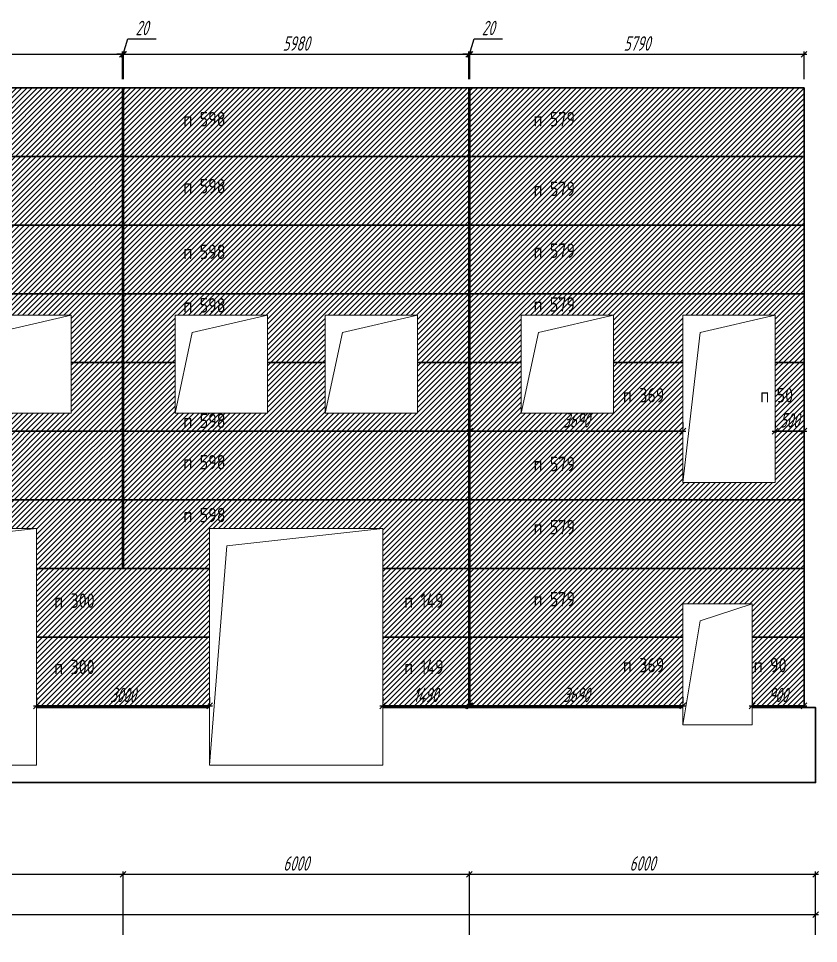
# Model space of a CAD drawing. Header units: millimetres. Extents: x -351329 to 406471, y -382937 to 111767.
# Drawn here: x -26471 to -12609, y -115689 to -99657 of the extents above; entities that cross this region are included whole.
import ezdxf

# ---------------------------------------------------------------- set-up
doc = ezdxf.new("R2010")
doc.units = ezdxf.units.MM
for name, color, linetype, lineweight in [('_Окна_двери', 131, 'Continuous', 15), ('_Оси', 90, 'Continuous', 13), ('_Размеры', 120, 'Continuous', 13), ('_Сендвичи', 230, 'Continuous', 30), ('_Стены', 7, 'Continuous', 30), ('выноска', 7, 'Continuous', 13), ('Нумерация RAL 6024', 91, 'Continuous', 30)]:
    doc.layers.add(name, color=color, linetype=linetype, lineweight=lineweight)
doc.layers.add('RAL 6024', color=7, linetype='Continuous', lineweight=13, true_color=0x008754)
doc.styles.add('Museo sans', font='CS_Gost2304.shx')
doc.styles.add('СПДС_размеры', font='spdswin.shx', dxfattribs={"width": 0.8, "oblique": 15})
doc.dimstyles.new('СПДС', dxfattribs={"dimtxt": 2.5, "dimasz": 1, "dimexe": 0.5, "dimexo": 1.5, "dimtad": 1, "dimdec": 0, "dimtxsty": 'СПДС_размеры', "dimblk": 'OBLIQUE', "dimcen": 2.5, "dimdle": 0.5, "dimadec": 8, "dimazin": 0, "dimtfac": 1, "dimtdec": 0, "dimtix": 1, "dimtmove": 0, "dimatfit": 3, "dimfxl": 1, "dimarcsym": 0})

# ---------------------------------------------------------------- blocks, each defined once
blk = doc.blocks.new('_Oblique')
at = {"layer": 'выноска', "color": 0, "lineweight": -2}
blk.add_line((-0.5, -0.5), (0.5, 0.5), dxfattribs=at)
blk = doc.blocks.new('*D258')
at = {"layer": '_Оси', "color": 0, "lineweight": -2, "transparency": 16777216}
for p, q in [((-60709, -115189), (-12609, -115189)), ((-60659, -115539), (-60659, -115139)), ((-12659, -115539), (-12659, -115139))]:
    blk.add_line(p, q, dxfattribs=at)
at = {"layer": 'Defpoints', "color": 0, "transparency": 16777216}
for p in [(-12659, -115189), (-60659, -115689), (-12659, -115689)]:
    blk.add_point(p, dxfattribs=at)
at = {"layer": '_Оси', "color": 0, "lineweight": -2, "transparency": 16777216, "xscale": 100, "yscale": 100, "zscale": 100, "rotation": 180}
blk.add_blockref('_Oblique', (-60659, -115189), dxfattribs=at)
at = {"layer": '_Оси', "color": 0, "lineweight": -2, "transparency": 16777216, "xscale": 100, "yscale": 100, "zscale": 100}
blk.add_blockref('_Oblique', (-12659, -115189), dxfattribs=at)
at = {"layer": '_Оси', "color": 0, "lineweight": 25, "transparency": 16777216, "insert": (-36659, -115001.5), "char_height": 250, "attachment_point": 5, "style": 'СПДС_размеры'}
blk.add_mtext('48000', dxfattribs=at)
blk = doc.blocks.new('*D264')
at = {"layer": '_Оси', "color": 0, "lineweight": -2, "transparency": 16777216}
for p, q in [((-30659, -115539), (-30659, -114439)), ((-24659, -115539), (-24659, -114439)), ((-30709, -114489), (-24609, -114489))]:
    blk.add_line(p, q, dxfattribs=at)
at = {"layer": 'Defpoints', "color": 0, "transparency": 16777216}
for p in [(-24659, -114489), (-30659, -115689), (-24659, -115689)]:
    blk.add_point(p, dxfattribs=at)
at = {"layer": '_Оси', "color": 0, "lineweight": -2, "transparency": 16777216, "xscale": 100, "yscale": 100, "zscale": 100, "rotation": 180}
blk.add_blockref('_Oblique', (-30659, -114489), dxfattribs=at)
at = {"layer": '_Оси', "color": 0, "lineweight": -2, "transparency": 16777216, "xscale": 100, "yscale": 100, "zscale": 100}
blk.add_blockref('_Oblique', (-24659, -114489), dxfattribs=at)
at = {"layer": '_Оси', "color": 0, "lineweight": 25, "transparency": 16777216, "insert": (-27659, -114301.5), "char_height": 250, "attachment_point": 5, "style": 'СПДС_размеры'}
blk.add_mtext('6000', dxfattribs=at)
blk = doc.blocks.new('*D265')
at = {"layer": '_Оси', "color": 0, "lineweight": -2, "transparency": 16777216}
for p, q in [((-24659, -115539), (-24659, -114439)), ((-18659, -115539), (-18659, -114439)), ((-24709, -114489), (-18609, -114489))]:
    blk.add_line(p, q, dxfattribs=at)
at = {"layer": 'Defpoints', "color": 0, "transparency": 16777216}
for p in [(-18659, -114489), (-24659, -115689), (-18659, -115689)]:
    blk.add_point(p, dxfattribs=at)
at = {"layer": '_Оси', "color": 0, "lineweight": -2, "transparency": 16777216, "xscale": 100, "yscale": 100, "zscale": 100, "rotation": 180}
blk.add_blockref('_Oblique', (-24659, -114489), dxfattribs=at)
at = {"layer": '_Оси', "color": 0, "lineweight": -2, "transparency": 16777216, "xscale": 100, "yscale": 100, "zscale": 100}
blk.add_blockref('_Oblique', (-18659, -114489), dxfattribs=at)
at = {"layer": '_Оси', "color": 0, "lineweight": 25, "transparency": 16777216, "insert": (-21659, -114301.5), "char_height": 250, "attachment_point": 5, "style": 'СПДС_размеры'}
blk.add_mtext('6000', dxfattribs=at)
blk = doc.blocks.new('*D266')
at = {"layer": '_Оси', "color": 0, "lineweight": -2, "transparency": 16777216}
for p, q in [((-18659, -115539), (-18659, -114439)), ((-12659, -115539), (-12659, -114439)), ((-18709, -114489), (-12609, -114489))]:
    blk.add_line(p, q, dxfattribs=at)
at = {"layer": 'Defpoints', "color": 0, "transparency": 16777216}
for p in [(-12659, -114489), (-18659, -115689), (-12659, -115689)]:
    blk.add_point(p, dxfattribs=at)
at = {"layer": '_Оси', "color": 0, "lineweight": -2, "transparency": 16777216, "xscale": 100, "yscale": 100, "zscale": 100, "rotation": 180}
blk.add_blockref('_Oblique', (-18659, -114489), dxfattribs=at)
at = {"layer": '_Оси', "color": 0, "lineweight": -2, "transparency": 16777216, "xscale": 100, "yscale": 100, "zscale": 100}
blk.add_blockref('_Oblique', (-12659, -114489), dxfattribs=at)
at = {"layer": '_Оси', "color": 0, "lineweight": 25, "transparency": 16777216, "insert": (-15659, -114301.5), "char_height": 250, "attachment_point": 5, "style": 'СПДС_размеры'}
blk.add_mtext('6000', dxfattribs=at)
blk = doc.blocks.new('*U269')
at = {"color": 0, "ltscale": 100}
blk.add_lwpolyline([(0, 0), (3000, 0), (3000, 4100), (0, 4100)], close=True, dxfattribs=at)
blk.add_lwpolyline([(3000, 4100), (300, 3800), (0, 0)], dxfattribs=at)
blk = doc.blocks.new('*U270')
at = {"color": 0, "ltscale": 100}
blk.add_lwpolyline([(0, 0), (1200, 0), (1200, 2100), (0, 2100)], close=True, dxfattribs=at)
blk.add_lwpolyline([(1200, 2100), (300, 1800), (0, 0)], dxfattribs=at)
blk = doc.blocks.new('*U267')
at = {"color": 0, "ltscale": 100}
blk.add_lwpolyline([(0, 0), (1600, 0), (1600, 1700), (0, 1700)], close=True, dxfattribs=at)
blk.add_lwpolyline([(1600, 1700), (300, 1400), (0, 0)], dxfattribs=at)
blk = doc.blocks.new('*U271')
at = {"color": 0, "ltscale": 100}
blk.add_lwpolyline([(0, 0), (1600, 0), (1600, 2900), (0, 2900)], close=True, dxfattribs=at)
blk.add_lwpolyline([(1600, 2900), (300, 2600), (0, 0)], dxfattribs=at)
blk = doc.blocks.new('*D292')
at = {"layer": '_Размеры', "color": 0, "lineweight": -2, "ltscale": 100, "transparency": 16777216}
for p, q in [((-30699, -100277), (-24619, -100277)), ((-30649, -100709), (-30649, -100227)), ((-24669, -100709), (-24669, -100227))]:
    blk.add_line(p, q, dxfattribs=at)
at = {"layer": 'Defpoints', "color": 0, "ltscale": 100, "transparency": 16777216}
for p in [(-24669, -100277), (-30649, -100859), (-24669, -100859)]:
    blk.add_point(p, dxfattribs=at)
at = {"layer": '_Размеры', "color": 0, "lineweight": -2, "ltscale": 100, "transparency": 16777216, "xscale": 100, "yscale": 100, "zscale": 100, "rotation": 180}
blk.add_blockref('_Oblique', (-30649, -100277), dxfattribs=at)
at = {"layer": '_Размеры', "color": 0, "lineweight": -2, "ltscale": 100, "transparency": 16777216, "xscale": 100, "yscale": 100, "zscale": 100}
blk.add_blockref('_Oblique', (-24669, -100277), dxfattribs=at)
at = {"layer": '_Размеры', "color": 0, "ltscale": 100, "transparency": 16777216, "insert": (-27659, -100089.5), "char_height": 250, "attachment_point": 5, "style": 'СПДС_размеры'}
blk.add_mtext('5980', dxfattribs=at)
blk = doc.blocks.new('*D293')
at = {"layer": '_Размеры', "color": 0, "lineweight": -2, "ltscale": 100, "transparency": 16777216}
for p, q in [((-24659, -100277), (-24578, -100008)), ((-24578, -100008), (-24085, -100008)), ((-24669, -100277), (-24769, -100277)), ((-24669, -100709), (-24669, -100227)), ((-24669, -100277), (-24649, -100277)), ((-24669, -100277), (-24649, -100277)), ((-24649, -100709), (-24649, -100227)), ((-24649, -100277), (-24549, -100277))]:
    blk.add_line(p, q, dxfattribs=at)
at = {"layer": 'Defpoints', "color": 0, "ltscale": 100, "transparency": 16777216}
for p in [(-24649, -100277), (-24669, -100859), (-24649, -100859)]:
    blk.add_point(p, dxfattribs=at)
at = {"layer": '_Размеры', "color": 0, "lineweight": -2, "ltscale": 100, "transparency": 16777216, "xscale": 100, "yscale": 100, "zscale": 100}
blk.add_blockref('_Oblique', (-24669, -100277), dxfattribs=at)
at = {"layer": '_Размеры', "color": 0, "lineweight": -2, "ltscale": 100, "transparency": 16777216, "xscale": 100, "yscale": 100, "zscale": 100, "rotation": 180}
blk.add_blockref('_Oblique', (-24649, -100277), dxfattribs=at)
at = {"layer": '_Размеры', "color": 0, "ltscale": 100, "transparency": 16777216, "insert": (-24332, -99821), "char_height": 250, "attachment_point": 5, "style": 'СПДС_размеры'}
blk.add_mtext('20', dxfattribs=at)
blk = doc.blocks.new('*D294')
at = {"layer": '_Размеры', "color": 0, "lineweight": -2, "ltscale": 100, "transparency": 16777216}
for p, q in [((-24699, -100277), (-18619, -100277)), ((-24649, -100709), (-24649, -100227)), ((-18669, -100709), (-18669, -100227))]:
    blk.add_line(p, q, dxfattribs=at)
at = {"layer": 'Defpoints', "color": 0, "ltscale": 100, "transparency": 16777216}
for p in [(-18669, -100277), (-24649, -100859), (-18669, -100859)]:
    blk.add_point(p, dxfattribs=at)
at = {"layer": '_Размеры', "color": 0, "lineweight": -2, "ltscale": 100, "transparency": 16777216, "xscale": 100, "yscale": 100, "zscale": 100, "rotation": 180}
blk.add_blockref('_Oblique', (-24649, -100277), dxfattribs=at)
at = {"layer": '_Размеры', "color": 0, "lineweight": -2, "ltscale": 100, "transparency": 16777216, "xscale": 100, "yscale": 100, "zscale": 100}
blk.add_blockref('_Oblique', (-18669, -100277), dxfattribs=at)
at = {"layer": '_Размеры', "color": 0, "ltscale": 100, "transparency": 16777216, "insert": (-21659, -100089.5), "char_height": 250, "attachment_point": 5, "style": 'СПДС_размеры'}
blk.add_mtext('5980', dxfattribs=at)
blk = doc.blocks.new('*D295')
at = {"layer": '_Размеры', "color": 0, "lineweight": -2, "ltscale": 100, "transparency": 16777216}
for p, q in [((-18659, -100277), (-18578, -100008)), ((-18578, -100008), (-18085, -100008)), ((-18669, -100277), (-18769, -100277)), ((-18669, -100709), (-18669, -100227)), ((-18669, -100277), (-18649, -100277)), ((-18669, -100277), (-18649, -100277)), ((-18649, -100709), (-18649, -100227)), ((-18649, -100277), (-18549, -100277))]:
    blk.add_line(p, q, dxfattribs=at)
at = {"layer": 'Defpoints', "color": 0, "ltscale": 100, "transparency": 16777216}
for p in [(-18649, -100277), (-18669, -100859), (-18649, -100859)]:
    blk.add_point(p, dxfattribs=at)
at = {"layer": '_Размеры', "color": 0, "lineweight": -2, "ltscale": 100, "transparency": 16777216, "xscale": 100, "yscale": 100, "zscale": 100}
blk.add_blockref('_Oblique', (-18669, -100277), dxfattribs=at)
at = {"layer": '_Размеры', "color": 0, "lineweight": -2, "ltscale": 100, "transparency": 16777216, "xscale": 100, "yscale": 100, "zscale": 100, "rotation": 180}
blk.add_blockref('_Oblique', (-18649, -100277), dxfattribs=at)
at = {"layer": '_Размеры', "color": 0, "ltscale": 100, "transparency": 16777216, "insert": (-18332, -99821), "char_height": 250, "attachment_point": 5, "style": 'СПДС_размеры'}
blk.add_mtext('20', dxfattribs=at)
blk = doc.blocks.new('*D296')
at = {"layer": '_Размеры', "color": 0, "lineweight": -2, "ltscale": 100, "transparency": 16777216}
for p, q in [((-18699, -100277), (-12809, -100277)), ((-18649, -100709), (-18649, -100227)), ((-12859, -100709), (-12859, -100227))]:
    blk.add_line(p, q, dxfattribs=at)
at = {"layer": 'Defpoints', "color": 0, "ltscale": 100, "transparency": 16777216}
for p in [(-12859, -100277), (-18649, -100859), (-12859, -100859)]:
    blk.add_point(p, dxfattribs=at)
at = {"layer": '_Размеры', "color": 0, "lineweight": -2, "ltscale": 100, "transparency": 16777216, "xscale": 100, "yscale": 100, "zscale": 100, "rotation": 180}
blk.add_blockref('_Oblique', (-18649, -100277), dxfattribs=at)
at = {"layer": '_Размеры', "color": 0, "lineweight": -2, "ltscale": 100, "transparency": 16777216, "xscale": 100, "yscale": 100, "zscale": 100}
blk.add_blockref('_Oblique', (-12859, -100277), dxfattribs=at)
at = {"layer": '_Размеры', "color": 0, "ltscale": 100, "transparency": 16777216, "insert": (-15754, -100089.5), "char_height": 250, "attachment_point": 5, "style": 'СПДС_размеры'}
blk.add_mtext('5790', dxfattribs=at)
blk = doc.blocks.new('*D304')
at = {"layer": '_Размеры', "color": 0, "lineweight": -2, "ltscale": 100, "transparency": 16777216}
for p, q in [((-26159, -111419), (-26159, -111519)), ((-23159, -111419), (-23159, -111519)), ((-26209, -111569), (-23109, -111569))]:
    blk.add_line(p, q, dxfattribs=at)
at = {"layer": 'Defpoints', "color": 0, "ltscale": 100, "transparency": 16777216}
for p in [(-26159, -111569), (-23159, -111569), (-23159, -111569)]:
    blk.add_point(p, dxfattribs=at)
at = {"layer": '_Размеры', "color": 0, "lineweight": -2, "ltscale": 100, "transparency": 16777216, "xscale": 100, "yscale": 100, "zscale": 100, "rotation": 180}
blk.add_blockref('_Oblique', (-26159, -111569), dxfattribs=at)
at = {"layer": '_Размеры', "color": 0, "lineweight": -2, "ltscale": 100, "transparency": 16777216, "xscale": 100, "yscale": 100, "zscale": 100}
blk.add_blockref('_Oblique', (-23159, -111569), dxfattribs=at)
at = {"layer": '_Размеры', "color": 0, "ltscale": 100, "transparency": 16777216, "insert": (-24659, -111381.5), "char_height": 250, "attachment_point": 5, "style": 'СПДС_размеры'}
blk.add_mtext('3000', dxfattribs=at)
blk = doc.blocks.new('*D305')
at = {"layer": '_Размеры', "color": 0, "lineweight": -2, "ltscale": 100, "transparency": 16777216}
for p, q in [((-20159, -111419), (-20159, -111519)), ((-18669, -111419), (-18669, -111519)), ((-20209, -111569), (-18619, -111569))]:
    blk.add_line(p, q, dxfattribs=at)
at = {"layer": 'Defpoints', "color": 0, "ltscale": 100, "transparency": 16777216}
for p in [(-20159, -111569), (-18669, -111569), (-18669, -111569)]:
    blk.add_point(p, dxfattribs=at)
at = {"layer": '_Размеры', "color": 0, "lineweight": -2, "ltscale": 100, "transparency": 16777216, "xscale": 100, "yscale": 100, "zscale": 100, "rotation": 180}
blk.add_blockref('_Oblique', (-20159, -111569), dxfattribs=at)
at = {"layer": '_Размеры', "color": 0, "lineweight": -2, "ltscale": 100, "transparency": 16777216, "xscale": 100, "yscale": 100, "zscale": 100}
blk.add_blockref('_Oblique', (-18669, -111569), dxfattribs=at)
at = {"layer": '_Размеры', "color": 0, "ltscale": 100, "transparency": 16777216, "insert": (-19414, -111381.5), "char_height": 250, "attachment_point": 5, "style": 'СПДС_размеры'}
blk.add_mtext('1490', dxfattribs=at)
blk = doc.blocks.new('*D306')
at = {"layer": '_Размеры', "color": 0, "lineweight": -2, "ltscale": 100, "transparency": 16777216}
for p, q in [((-13759, -111419), (-13759, -111519)), ((-12859, -111419), (-12859, -111519)), ((-13809, -111569), (-12809, -111569))]:
    blk.add_line(p, q, dxfattribs=at)
at = {"layer": 'Defpoints', "color": 0, "ltscale": 100, "transparency": 16777216}
for p in [(-13759, -111569), (-12859, -111569), (-12859, -111569)]:
    blk.add_point(p, dxfattribs=at)
at = {"layer": '_Размеры', "color": 0, "lineweight": -2, "ltscale": 100, "transparency": 16777216, "xscale": 100, "yscale": 100, "zscale": 100, "rotation": 180}
blk.add_blockref('_Oblique', (-13759, -111569), dxfattribs=at)
at = {"layer": '_Размеры', "color": 0, "lineweight": -2, "ltscale": 100, "transparency": 16777216, "xscale": 100, "yscale": 100, "zscale": 100}
blk.add_blockref('_Oblique', (-12859, -111569), dxfattribs=at)
at = {"layer": '_Размеры', "color": 0, "ltscale": 100, "transparency": 16777216, "insert": (-13309, -111381.5), "char_height": 250, "attachment_point": 5, "style": 'СПДС_размеры'}
blk.add_mtext('900', dxfattribs=at)
blk = doc.blocks.new('*D307')
at = {"layer": '_Размеры', "color": 0, "lineweight": -2, "ltscale": 100, "transparency": 16777216}
for p, q in [((-18649, -111419), (-18649, -111519)), ((-14959, -111419), (-14959, -111519)), ((-18699, -111569), (-14909, -111569))]:
    blk.add_line(p, q, dxfattribs=at)
at = {"layer": 'Defpoints', "color": 0, "ltscale": 100, "transparency": 16777216}
for p in [(-18649, -111569), (-14959, -111569), (-14959, -111569)]:
    blk.add_point(p, dxfattribs=at)
at = {"layer": '_Размеры', "color": 0, "lineweight": -2, "ltscale": 100, "transparency": 16777216, "xscale": 100, "yscale": 100, "zscale": 100, "rotation": 180}
blk.add_blockref('_Oblique', (-18649, -111569), dxfattribs=at)
at = {"layer": '_Размеры', "color": 0, "lineweight": -2, "ltscale": 100, "transparency": 16777216, "xscale": 100, "yscale": 100, "zscale": 100}
blk.add_blockref('_Oblique', (-14959, -111569), dxfattribs=at)
at = {"layer": '_Размеры', "color": 0, "ltscale": 100, "transparency": 16777216, "insert": (-16804, -111381.5), "char_height": 250, "attachment_point": 5, "style": 'СПДС_размеры'}
blk.add_mtext('3690', dxfattribs=at)
blk = doc.blocks.new('*D308')
at = {"layer": '_Размеры', "color": 0, "lineweight": -2, "ltscale": 100, "transparency": 16777216}
for p, q in [((-13359, -106659), (-13359, -106759)), ((-12859, -106659), (-12859, -106759)), ((-13409, -106809), (-12809, -106809))]:
    blk.add_line(p, q, dxfattribs=at)
at = {"layer": 'Defpoints', "color": 0, "ltscale": 100, "transparency": 16777216}
for p in [(-13359, -106809), (-12859, -106809), (-12859, -106809)]:
    blk.add_point(p, dxfattribs=at)
at = {"layer": '_Размеры', "color": 0, "lineweight": -2, "ltscale": 100, "transparency": 16777216, "xscale": 100, "yscale": 100, "zscale": 100, "rotation": 180}
blk.add_blockref('_Oblique', (-13359, -106809), dxfattribs=at)
at = {"layer": '_Размеры', "color": 0, "lineweight": -2, "ltscale": 100, "transparency": 16777216, "xscale": 100, "yscale": 100, "zscale": 100}
blk.add_blockref('_Oblique', (-12859, -106809), dxfattribs=at)
at = {"layer": '_Размеры', "color": 0, "ltscale": 100, "transparency": 16777216, "insert": (-13109, -106621.5), "char_height": 250, "attachment_point": 5, "style": 'СПДС_размеры'}
blk.add_mtext('500', dxfattribs=at)
blk = doc.blocks.new('*D309')
at = {"layer": '_Размеры', "color": 0, "lineweight": -2, "ltscale": 100, "transparency": 16777216}
for p, q in [((-18649, -106659), (-18649, -106759)), ((-14959, -106659), (-14959, -106759)), ((-18699, -106809), (-14909, -106809))]:
    blk.add_line(p, q, dxfattribs=at)
at = {"layer": 'Defpoints', "color": 0, "ltscale": 100, "transparency": 16777216}
for p in [(-18649, -106809), (-14959, -106809), (-14959, -106809)]:
    blk.add_point(p, dxfattribs=at)
at = {"layer": '_Размеры', "color": 0, "lineweight": -2, "ltscale": 100, "transparency": 16777216, "xscale": 100, "yscale": 100, "zscale": 100, "rotation": 180}
blk.add_blockref('_Oblique', (-18649, -106809), dxfattribs=at)
at = {"layer": '_Размеры', "color": 0, "lineweight": -2, "ltscale": 100, "transparency": 16777216, "xscale": 100, "yscale": 100, "zscale": 100}
blk.add_blockref('_Oblique', (-14959, -106809), dxfattribs=at)
at = {"layer": '_Размеры', "color": 0, "ltscale": 100, "transparency": 16777216, "insert": (-16804, -106621.5), "char_height": 250, "attachment_point": 5, "style": 'СПДС_размеры'}
blk.add_mtext('3690', dxfattribs=at)

msp = doc.modelspace()

# ---------------------------------------------------------------- hatches: boundary and pattern name
at = {"layer": 'RAL 6024', "ltscale": 100}
h = msp.add_hatch(dxfattribs=at)
h.set_pattern_fill('ANSI31', color=256, scale=20)
h.paths.add_polyline_path([(-12859, -100859), (-61009, -100859), (-61009, -111569), (-53159, -111569), (-53159, -108499), (-50159, -108499), (-50159, -111569), (-47159, -111569), (-47159, -108499), (-44159, -108499), (-44159, -111569), (-41159, -111569), (-41159, -108499), (-38159, -108499), (-38159, -111569), (-35159, -111569), (-35159, -108499), (-32159, -108499), (-32159, -111569), (-29159, -111569), (-29159, -108499), (-26159, -108499), (-26159, -111569), (-23159, -111569), (-23159, -108499), (-20159, -108499), (-20159, -111569), (-14959, -111569), (-14959, -109799), (-13759, -109799), (-13759, -111569), (-12859, -111569)])
h.paths.add_polyline_path([(-37559, -104799), (-37559, -106499), (-39159, -106499), (-39159, -104799)], flags=16)
h.paths.add_polyline_path([(-35759, -104799), (-34159, -104799), (-34159, -106499), (-35759, -106499)], flags=16)
h.paths.add_polyline_path([(-40159, -104799), (-40159, -106499), (-41759, -106499), (-41759, -104799)], flags=16)
h.paths.add_polyline_path([(-33159, -104799), (-31559, -104799), (-31559, -106499), (-33159, -106499)], flags=16)
h.paths.add_polyline_path([(-43559, -104799), (-43559, -106499), (-45159, -106499), (-45159, -104799)], flags=16)
h.paths.add_polyline_path([(-29759, -104799), (-28159, -104799), (-28159, -106499), (-29759, -106499)], flags=16)
h.paths.add_polyline_path([(-46159, -104799), (-46159, -106499), (-47759, -106499), (-47759, -104799)], flags=16)
h.paths.add_polyline_path([(-27159, -104799), (-25559, -104799), (-25559, -106499), (-27159, -106499)], flags=16)
h.paths.add_polyline_path([(-49559, -104799), (-49559, -106499), (-51159, -106499), (-51159, -104799)], flags=16)
h.paths.add_polyline_path([(-23759, -104799), (-22159, -104799), (-22159, -106499), (-23759, -106499)], flags=16)
h.paths.add_polyline_path([(-52159, -104799), (-52159, -106499), (-53759, -106499), (-53759, -104799)], flags=16)
h.paths.add_polyline_path([(-21159, -104799), (-19559, -104799), (-19559, -106499), (-21159, -106499)], flags=16)
h.paths.add_polyline_path([(-55559, -104799), (-55559, -106499), (-57159, -106499), (-57159, -104799)], flags=16)
h.paths.add_polyline_path([(-17759, -104799), (-16159, -104799), (-16159, -106499), (-17759, -106499)], flags=16)
h.paths.add_polyline_path([(-58359, -104799), (-58359, -107699), (-59959, -107699), (-59959, -104799)], flags=16)
h.paths.add_polyline_path([(-58359, -109399), (-58359, -111099), (-59959, -111099), (-59959, -109399)], flags=16)
h.paths.add_polyline_path([(-14959, -104799), (-13359, -104799), (-13359, -107699), (-14959, -107699)], flags=16)
h.paths.add_polyline_path([(-60942.2, -106806.9), (-60150.5, -106806.9), (-60051.2, -106436.1), (-60842.8, -106436.1)], flags=24)
h.paths.add_polyline_path([(-56973.8, -106806.9), (-56144, -106806.9), (-56044.7, -106436.1), (-56874.4, -106436.1)], flags=24)
h.paths.add_polyline_path([(-54362.2, -111566.9), (-53570.5, -111566.9), (-53471.2, -111196.1), (-54262.8, -111196.1)], flags=24)
h.paths.add_polyline_path([(-49118.8, -111566.9), (-48289, -111566.9), (-48189.7, -111196.1), (-49019.4, -111196.1)], flags=24)
h.paths.add_polyline_path([(-43118.8, -111566.9), (-42289, -111566.9), (-42189.7, -111196.1), (-43019.4, -111196.1)], flags=24)
h.paths.add_polyline_path([(-37118.8, -111566.9), (-36289, -111566.9), (-36189.7, -111196.1), (-37019.4, -111196.1)], flags=24)
h.paths.add_polyline_path([(-31118.8, -111566.9), (-30289, -111566.9), (-30189.7, -111196.1), (-31019.4, -111196.1)], flags=24)
h.paths.add_polyline_path([(-25118.8, -111566.9), (-24289, -111566.9), (-24189.7, -111196.1), (-25019.4, -111196.1)], flags=24)
h.paths.add_polyline_path([(-19872.2, -111566.9), (-19080.5, -111566.9), (-18981.2, -111196.1), (-19772.8, -111196.1)], flags=24)
h.paths.add_polyline_path([(-13676.7, -111566.9), (-13037.4, -111566.9), (-12938.1, -111196.1), (-13577.4, -111196.1)], flags=24)
h.paths.add_polyline_path([(-17263.8, -111566.9), (-16434, -111566.9), (-16334.7, -111196.1), (-17164.4, -111196.1)], flags=24)
h.paths.add_polyline_path([(-13473.6, -106806.9), (-12834.3, -106806.9), (-12734.9, -106436.1), (-13374.2, -106436.1)], flags=9)
h.paths.add_polyline_path([(-17263.8, -106806.9), (-16434, -106806.9), (-16334.7, -106436.1), (-17164.4, -106436.1)], flags=24)
h.paths.add_polyline_path([(-25880.6, -111096.4), (-24975.4, -111096.4), (-24975.4, -110705.9), (-25880.6, -110705.9)], flags=24)
h.paths.add_polyline_path([(-25880.6, -109947.4), (-24975.4, -109947.4), (-24975.4, -109556.9), (-25880.6, -109556.9)], flags=24)
h.paths.add_polyline_path([(-31772.6, -111096.4), (-30867.4, -111096.4), (-30867.4, -110705.9), (-31772.6, -110705.9)], flags=24)
h.paths.add_polyline_path([(-31772.6, -109947.4), (-30867.4, -109947.4), (-30867.4, -109556.9), (-31772.6, -109556.9)], flags=24)
h.paths.add_polyline_path([(-37818.6, -111096.4), (-36913.4, -111096.4), (-36913.4, -110705.9), (-37818.6, -110705.9)], flags=24)
h.paths.add_polyline_path([(-37818.6, -109947.4), (-36913.4, -109947.4), (-36913.4, -109556.9), (-37818.6, -109556.9)], flags=24)
h.paths.add_polyline_path([(-43831.6, -111096.4), (-42926.4, -111096.4), (-42926.4, -110705.9), (-43831.6, -110705.9)], flags=24)
h.paths.add_polyline_path([(-43831.6, -109947.4), (-42926.4, -109947.4), (-42926.4, -109556.9), (-43831.6, -109556.9)], flags=24)
h.paths.add_polyline_path([(-49828.6, -111096.4), (-48923.4, -111096.4), (-48923.4, -110705.9), (-49828.6, -110705.9)], flags=24)
h.paths.add_polyline_path([(-49828.6, -109947.4), (-48923.4, -109947.4), (-48923.4, -109556.9), (-49828.6, -109556.9)], flags=24)
h.paths.add_polyline_path([(-19816.6, -111101.6), (-18928.3, -111101.6), (-18928.3, -110704.9), (-19816.6, -110704.9)], flags=24)
h.paths.add_polyline_path([(-19816.6, -109952.6), (-18928.3, -109952.6), (-18928.3, -109555.9), (-19816.6, -109555.9)], flags=24)
h.paths.add_polyline_path([(-54363.6, -111101.6), (-53475.3, -111101.6), (-53475.3, -110704.9), (-54363.6, -110704.9)], flags=24)
h.paths.add_polyline_path([(-54363.6, -109952.6), (-53475.3, -109952.6), (-53475.3, -109555.9), (-54363.6, -109555.9)], flags=24)
h.paths.add_polyline_path([(-13645.6, -106386.4), (-12927.9, -106386.4), (-12927.9, -105995.9), (-13645.6, -105995.9)], flags=24)
h.paths.add_polyline_path([(-13760.6, -111069.6), (-13040.9, -111069.6), (-13040.9, -110672.9), (-13760.6, -110672.9)], flags=25)
h.paths.add_polyline_path([(-16031.2, -111073.2), (-15098.2, -111073.2), (-15098.2, -110654.8), (-16031.2, -110654.8)], flags=24)
h.paths.add_polyline_path([(-16031.2, -106395.2), (-15098.2, -106395.2), (-15098.2, -105976.8), (-16031.2, -105976.8)], flags=24)
h.paths.add_polyline_path([(-17576.6, -109925.6), (-16644.5, -109925.6), (-16644.5, -109528.9), (-17576.6, -109528.9)], flags=24)
h.paths.add_polyline_path([(-17576.6, -108678.6), (-16644.5, -108678.6), (-16644.5, -108281.9), (-17576.6, -108281.9)], flags=24)
h.paths.add_polyline_path([(-17576.6, -107583.6), (-16644.5, -107583.6), (-16644.5, -107186.9), (-17576.6, -107186.9)], flags=24)
h.paths.add_polyline_path([(-17576.6, -104818.6), (-16644.5, -104818.6), (-16644.5, -104421.9), (-17576.6, -104421.9)], flags=24)
h.paths.add_polyline_path([(-17576.6, -103886.6), (-16644.5, -103886.6), (-16644.5, -103489.9), (-17576.6, -103489.9)], flags=24)
h.paths.add_polyline_path([(-17576.6, -102815.6), (-16644.5, -102815.6), (-16644.5, -102418.9), (-17576.6, -102418.9)], flags=24)
h.paths.add_polyline_path([(-17576.6, -101606.6), (-16644.5, -101606.6), (-16644.5, -101209.9), (-17576.6, -101209.9)], flags=24)
h.paths.add_polyline_path([(-23643.6, -108468.6), (-22736.4, -108468.6), (-22736.4, -108071.9), (-23643.6, -108071.9)], flags=24)
h.paths.add_polyline_path([(-23643.6, -107553.6), (-22736.4, -107553.6), (-22736.4, -107156.9), (-23643.6, -107156.9)], flags=24)
h.paths.add_polyline_path([(-23643.6, -106836.6), (-22736.4, -106836.6), (-22736.4, -106439.9), (-23643.6, -106439.9)], flags=24)
h.paths.add_polyline_path([(-23643.6, -104833.6), (-22736.4, -104833.6), (-22736.4, -104436.9), (-23643.6, -104436.9)], flags=24)
h.paths.add_polyline_path([(-23643.6, -103906.6), (-22736.4, -103906.6), (-22736.4, -103509.9), (-23643.6, -103509.9)], flags=24)
h.paths.add_polyline_path([(-23643.6, -102768.6), (-22736.4, -102768.6), (-22736.4, -102371.9), (-23643.6, -102371.9)], flags=24)
h.paths.add_polyline_path([(-23643.6, -101606.6), (-22736.4, -101606.6), (-22736.4, -101209.9), (-23643.6, -101209.9)], flags=24)
h.paths.add_polyline_path([(-29726.6, -108468.6), (-28819.4, -108468.6), (-28819.4, -108071.9), (-29726.6, -108071.9)], flags=24)
h.paths.add_polyline_path([(-29726.6, -107553.6), (-28819.4, -107553.6), (-28819.4, -107156.9), (-29726.6, -107156.9)], flags=24)
h.paths.add_polyline_path([(-29726.6, -106836.6), (-28819.4, -106836.6), (-28819.4, -106439.9), (-29726.6, -106439.9)], flags=24)
h.paths.add_polyline_path([(-29726.6, -104833.6), (-28819.4, -104833.6), (-28819.4, -104436.9), (-29726.6, -104436.9)], flags=24)
h.paths.add_polyline_path([(-29726.6, -103906.6), (-28819.4, -103906.6), (-28819.4, -103509.9), (-29726.6, -103509.9)], flags=24)
h.paths.add_polyline_path([(-29726.6, -102768.6), (-28819.4, -102768.6), (-28819.4, -102371.9), (-29726.6, -102371.9)], flags=24)
h.paths.add_polyline_path([(-29726.6, -101606.6), (-28819.4, -101606.6), (-28819.4, -101209.9), (-29726.6, -101209.9)], flags=24)
h.paths.add_polyline_path([(-35663.6, -108468.6), (-34756.4, -108468.6), (-34756.4, -108071.9), (-35663.6, -108071.9)], flags=24)
h.paths.add_polyline_path([(-35663.6, -107553.6), (-34756.4, -107553.6), (-34756.4, -107156.9), (-35663.6, -107156.9)], flags=24)
h.paths.add_polyline_path([(-35663.6, -106836.6), (-34756.4, -106836.6), (-34756.4, -106439.9), (-35663.6, -106439.9)], flags=24)
h.paths.add_polyline_path([(-35663.6, -104833.6), (-34756.4, -104833.6), (-34756.4, -104436.9), (-35663.6, -104436.9)], flags=24)
h.paths.add_polyline_path([(-35663.6, -103906.6), (-34756.4, -103906.6), (-34756.4, -103509.9), (-35663.6, -103509.9)], flags=24)
h.paths.add_polyline_path([(-35663.6, -102768.6), (-34756.4, -102768.6), (-34756.4, -102371.9), (-35663.6, -102371.9)], flags=24)
h.paths.add_polyline_path([(-35663.6, -101606.6), (-34756.4, -101606.6), (-34756.4, -101209.9), (-35663.6, -101209.9)], flags=24)
h.paths.add_polyline_path([(-41727.6, -108468.6), (-40820.4, -108468.6), (-40820.4, -108071.9), (-41727.6, -108071.9)], flags=24)
h.paths.add_polyline_path([(-41727.6, -107553.6), (-40820.4, -107553.6), (-40820.4, -107156.9), (-41727.6, -107156.9)], flags=24)
h.paths.add_polyline_path([(-41727.6, -106836.6), (-40820.4, -106836.6), (-40820.4, -106439.9), (-41727.6, -106439.9)], flags=24)
h.paths.add_polyline_path([(-41727.6, -104833.6), (-40820.4, -104833.6), (-40820.4, -104436.9), (-41727.6, -104436.9)], flags=24)
h.paths.add_polyline_path([(-41727.6, -103906.6), (-40820.4, -103906.6), (-40820.4, -103509.9), (-41727.6, -103509.9)], flags=24)
h.paths.add_polyline_path([(-41727.6, -102768.6), (-40820.4, -102768.6), (-40820.4, -102371.9), (-41727.6, -102371.9)], flags=24)
h.paths.add_polyline_path([(-41727.6, -101606.6), (-40820.4, -101606.6), (-40820.4, -101209.9), (-41727.6, -101209.9)], flags=24)
h.paths.add_polyline_path([(-47705.6, -108468.6), (-46798.4, -108468.6), (-46798.4, -108071.9), (-47705.6, -108071.9)], flags=24)
h.paths.add_polyline_path([(-47705.6, -107553.6), (-46798.4, -107553.6), (-46798.4, -107156.9), (-47705.6, -107156.9)], flags=24)
h.paths.add_polyline_path([(-47705.6, -106836.6), (-46798.4, -106836.6), (-46798.4, -106439.9), (-47705.6, -106439.9)], flags=24)
h.paths.add_polyline_path([(-47705.6, -104833.6), (-46798.4, -104833.6), (-46798.4, -104436.9), (-47705.6, -104436.9)], flags=24)
h.paths.add_polyline_path([(-47705.6, -103906.6), (-46798.4, -103906.6), (-46798.4, -103509.9), (-47705.6, -103509.9)], flags=24)
h.paths.add_polyline_path([(-47705.6, -102768.6), (-46798.4, -102768.6), (-46798.4, -102371.9), (-47705.6, -102371.9)], flags=24)
h.paths.add_polyline_path([(-47705.6, -101606.6), (-46798.4, -101606.6), (-46798.4, -101209.9), (-47705.6, -101209.9)], flags=24)
h.paths.add_polyline_path([(-53741.6, -108468.6), (-52834.4, -108468.6), (-52834.4, -108071.9), (-53741.6, -108071.9)], flags=24)
h.paths.add_polyline_path([(-53741.6, -107553.6), (-52834.4, -107553.6), (-52834.4, -107156.9), (-53741.6, -107156.9)], flags=24)
h.paths.add_polyline_path([(-53741.6, -106836.6), (-52834.4, -106836.6), (-52834.4, -106439.9), (-53741.6, -106439.9)], flags=24)
h.paths.add_polyline_path([(-53741.6, -104833.6), (-52834.4, -104833.6), (-52834.4, -104436.9), (-53741.6, -104436.9)], flags=24)
h.paths.add_polyline_path([(-53741.6, -103906.6), (-52834.4, -103906.6), (-52834.4, -103509.9), (-53741.6, -103509.9)], flags=24)
h.paths.add_polyline_path([(-53741.6, -102768.6), (-52834.4, -102768.6), (-52834.4, -102371.9), (-53741.6, -102371.9)], flags=24)
h.paths.add_polyline_path([(-53741.6, -101606.6), (-52834.4, -101606.6), (-52834.4, -101209.9), (-53741.6, -101209.9)], flags=24)
h.paths.add_polyline_path([(-58236.2, -111100.1), (-57305, -111100.1), (-57305, -110687.8), (-58236.2, -110687.8)], flags=24)
h.paths.add_polyline_path([(-58245.2, -106268.2), (-57312.2, -106268.2), (-57312.2, -105849.8), (-58245.2, -105849.8)], flags=24)
h.paths.add_polyline_path([(-60933.6, -106259.4), (-60074.3, -106259.4), (-60074.3, -105868.9), (-60933.6, -105868.9)], flags=24)
h.paths.add_polyline_path([(-58236.2, -109951.1), (-57305, -109951.1), (-57305, -109538.8), (-58236.2, -109538.8)], flags=24)
h.paths.add_polyline_path([(-58236.2, -108675.1), (-57305, -108675.1), (-57305, -108262.8), (-58236.2, -108262.8)], flags=24)
h.paths.add_polyline_path([(-58236.2, -107556.1), (-57305, -107556.1), (-57305, -107143.8), (-58236.2, -107143.8)], flags=24)
h.paths.add_polyline_path([(-58236.2, -105229.1), (-57305, -105229.1), (-57305, -104816.8), (-58236.2, -104816.8)], flags=24)
h.paths.add_polyline_path([(-58236.2, -103820.1), (-57305, -103820.1), (-57305, -103407.8), (-58236.2, -103407.8)], flags=24)
h.paths.add_polyline_path([(-58236.2, -102785.1), (-57305, -102785.1), (-57305, -102372.8), (-58236.2, -102372.8)], flags=24)
h.paths.add_polyline_path([(-58236.2, -101605.1), (-57305, -101605.1), (-57305, -101192.8), (-58236.2, -101192.8)], flags=24)

# ---------------------------------------------------------------- linework, layer by layer
at = {"layer": '_Сендвичи', "ltscale": 100}
for p, q in [((-61009, -100859), (-12859, -100859)), ((-24669, -100859), (-24669, -109189)), ((-24649, -100859), (-24649, -109189)), ((-18669, -100859), (-18669, -111569)), ((-18649, -100859), (-18649, -111569)), ((-12859, -100859), (-12859, -111569)), ((-61009, -102049), (-12859, -102049)), ((-61009, -103239), (-12859, -103239)), ((-61009, -104429), (-12859, -104429)), ((-25559, -105619), (-23759, -105619)), ((-22159, -105619), (-21159, -105619)), ((-19559, -105619), (-17759, -105619)), ((-16159, -105619), (-14959, -105619)), ((-13359, -105619), (-12859, -105619)), ((-58359, -106809), (-14959, -106809)), ((-13359, -106809), (-12859, -106809)), ((-61009, -107999), (-12859, -107999)), ((-26159, -109189), (-23159, -109189)), ((-20159, -109189), (-12859, -109189)), ((-26159, -110379), (-23159, -110379)), ((-20159, -110379), (-14959, -110379)), ((-13759, -110379), (-12859, -110379)), ((-26159, -111569), (-23159, -111569)), ((-20159, -111569), (-14959, -111569)), ((-13759, -111569), (-12859, -111569))]:
    msp.add_line(p, q, dxfattribs=at)
at = {"layer": '_Стены', "ltscale": 100}
for points in [[(-53159, -111599), (-61159, -111599), (-61159, -112899), (-12659, -112899), (-12659, -111599), (-13759, -111599)], [(-23159, -111599), (-26159, -111599)], [(-14959, -111599), (-20159, -111599)]]:
    msp.add_lwpolyline(points, dxfattribs=at)

# ---------------------------------------------------------------- block references
at = {"layer": '_Окна_двери', "ltscale": 100}
for name, p in [('*U267', (-27159, -106499)), ('*U267', (-23759, -106499)), ('*U267', (-21159, -106499)), ('*U267', (-17759, -106499)), ('*U271', (-14959, -107699)), ('*U269', (-29159, -112599)), ('*U269', (-23159, -112599)), ('*U270', (-14959, -111899))]:
    msp.add_blockref(name, p, dxfattribs=at)

# ---------------------------------------------------------------- texts
at = {"layer": 'Нумерация RAL 6024', "linetype": 'Continuous', "ltscale": 100, "style": 'Museo sans'}
for s, p in [('п 598', (-23615, -101526)), ('п 579', (-17548, -101526)), ('п 598', (-23615, -102688)), ('п 579', (-17548, -102735)), ('п 579', (-17548, -103806)), ('п 598', (-23615, -103826)), ('п 598', (-23615, -104753)), ('п 579', (-17548, -104738)), ('п 369', (-15999, -106311)), ('п 50', (-13618, -106311)), ('п 598', (-23615, -106756)), ('п 598', (-23615, -107473)), ('п 579', (-17548, -107503)), ('п 598', (-23615, -108388)), ('п 579', (-17548, -108598)), ('п 300', (-25853, -109872)), ('п 149', (-19788, -109872)), ('п 579', (-17548, -109845)), ('п 300', (-25853, -111021)), ('п 149', (-19788, -111021)), ('п 369', (-15999, -110989)), ('п 90', (-13732, -110989))]:
    msp.add_text(s, height=250, dxfattribs=at).set_placement(p)

# ---------------------------------------------------------------- dimensions: what is measured, and where the dimension line sits
at = {"layer": '_Оси', "lineweight": 25}
for base, p1, p2, picture, middle in [((-24659, -114489), (-30659, -115689), (-24659, -115689), '*D264', (-27659, -114301.5)), ((-18659, -114489), (-24659, -115689), (-18659, -115689), '*D265', (-21659, -114301.5)), ((-12659, -114489), (-18659, -115689), (-12659, -115689), '*D266', (-15659, -114301.5)), ((-12659, -115189), (-60659, -115689), (-12659, -115689), '*D258', (-36659, -115001.5))]:
    dim = msp.add_linear_dim(base=base, p1=p1, p2=p2, dimstyle='СПДС', override={"dimscale": 100}, dxfattribs=at)
    dim.commit()
    dim.dimension.update_dxf_attribs({"geometry": picture, "text_midpoint": middle})
at = {"layer": '_Размеры', "ltscale": 100}
for base, p1, p2, picture, middle in [((-24649, -100277), (-24669, -100859), (-24649, -100859), '*D293', (-24515.9, -99820.8)), ((-18649, -100277), (-18669, -100859), (-18649, -100859), '*D295', (-18515.9, -99820.8)), ((-24669, -100277), (-30649, -100859), (-24669, -100859), '*D292', (-27659, -100089.5)), ((-18669, -100277), (-24649, -100859), (-18669, -100859), '*D294', (-21659, -100089.5)), ((-12859, -100277), (-18649, -100859), (-12859, -100859), '*D296', (-15754, -100089.5)), ((-14959, -106809), (-18649, -106809), (-14959, -106809), '*D309', (-16804, -106621.5)), ((-23159, -111569), (-26159, -111569), (-23159, -111569), '*D304', (-24659, -111381.5)), ((-18669, -111569), (-20159, -111569), (-18669, -111569), '*D305', (-19414, -111381.5)), ((-14959, -111569), (-18649, -111569), (-14959, -111569), '*D307', (-16804, -111381.5)), ((-12859, -111569), (-13759, -111569), (-12859, -111569), '*D306', (-13309, -111381.5))]:
    dim = msp.add_linear_dim(base=base, p1=p1, p2=p2, dimstyle='СПДС', override={"dimscale": 100, "dimtix": 0, "dimtmove": 1}, dxfattribs=at)
    dim.commit()
    dim.dimension.update_dxf_attribs({"geometry": picture, "text_midpoint": middle})
dim = msp.add_linear_dim(base=(-12859, -106809), p1=(-13359, -106809), p2=(-12859, -106809), dimstyle='СПДС', override={"dimscale": 100, "dimtix": 0, "dimtmove": 1}, dxfattribs=at)
dim.commit()
dim.dimension.update_dxf_attribs({"geometry": '*D308', "text_midpoint": (-13109, -106809), "dimtype": 160})

doc.saveas('drawing.dxf')
